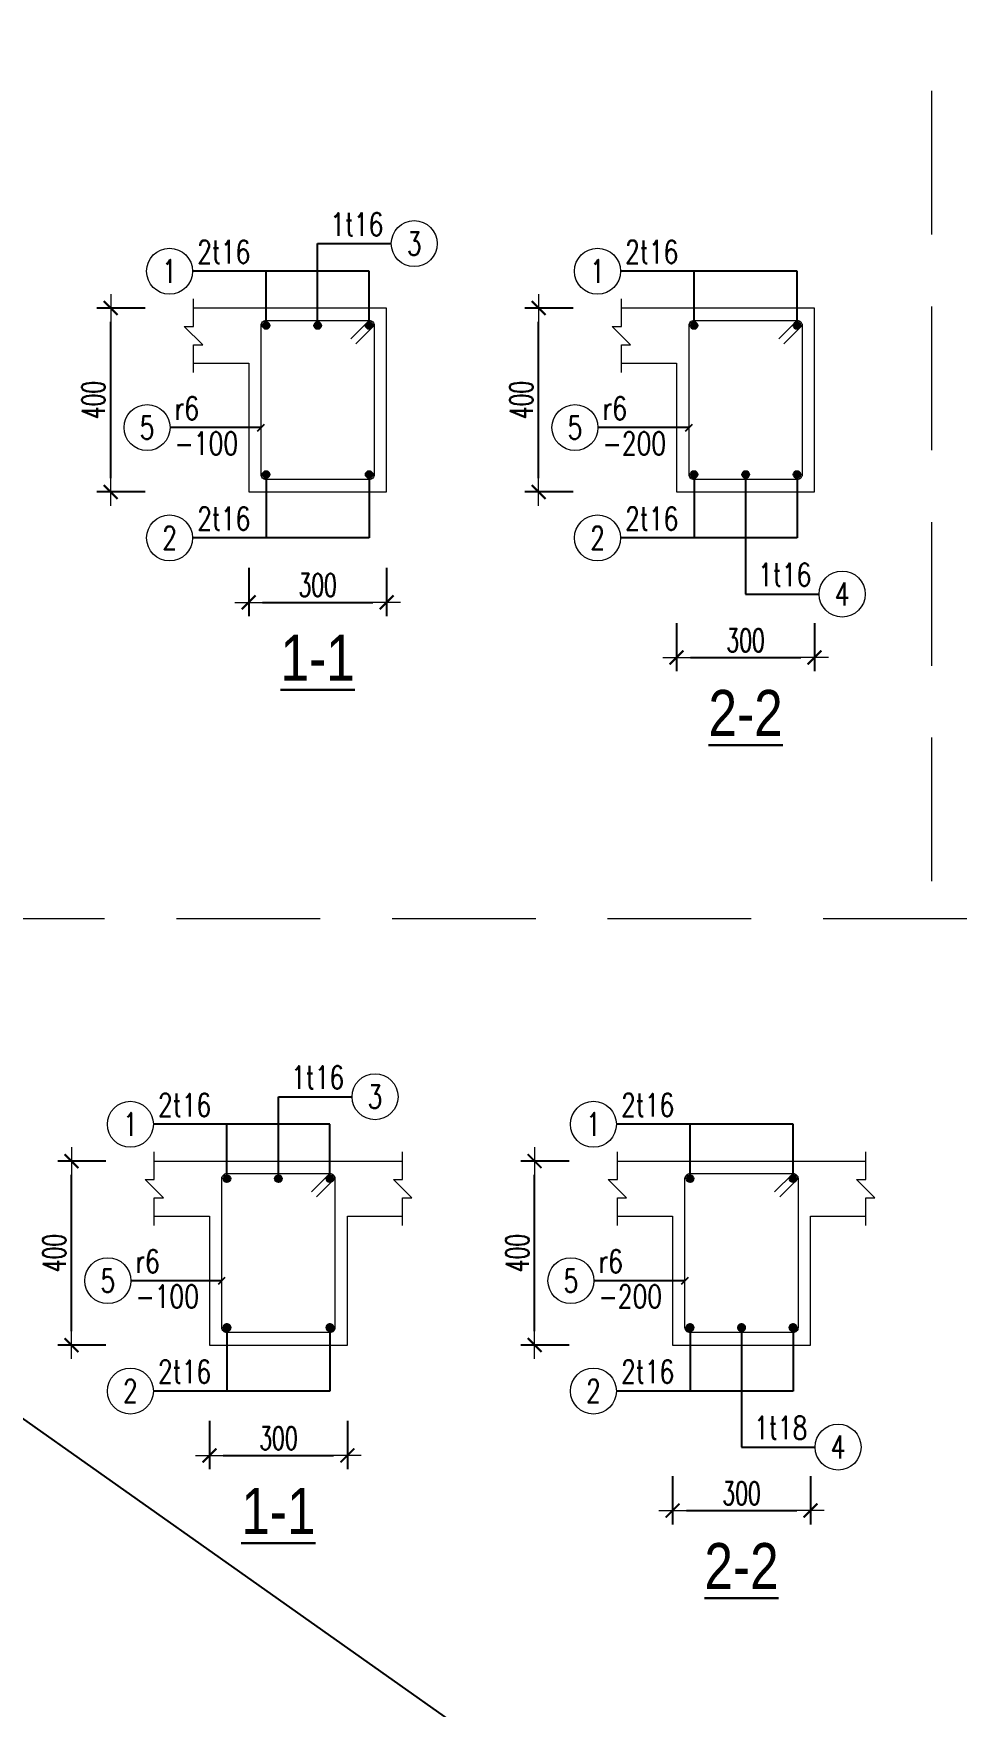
# Model space of a CAD drawing. Header units: millimetres. Extents: x -529861 to -223882, y -171969 to 61504.
# Drawn here: x -396691 to -392677, y -89539 to -82263 of the extents above; entities that cross this region are included whole.
import ezdxf
from ezdxf.enums import TextEntityAlignment as Align

# ---------------------------------------------------------------- set-up
doc = ezdxf.new("R2010")
doc.units = ezdxf.units.MM
doc.header["$LTSCALE"] = 5000
doc.linetypes.add('HIDDEN', pattern=[0.375, 0.25, -0.125])
doc.layers.get('Defpoints').update_dxf_attribs({"color": 143})
for name, color, linetype, lineweight in [('kata_dim', 8, 'Continuous', 15), ('kata_net khuat', 9, 'HIDDEN', 5), ('kata_net manh', 8, 'Continuous', 5), ('kata_net thay', 4, 'Continuous', 20), ('kata_text', 7, 'Continuous', 30), ('kata_thep chu', 1, 'Continuous', 35), ('kata_thep dai', 220, 'Continuous', 20)]:
    doc.layers.add(name, color=color, linetype=linetype, lineweight=lineweight)
doc.layers.add('KCS_Plotter', color=11, linetype='Continuous', plot=False)
doc.styles.add('kata_text', font='arial.ttf', dxfattribs={"width": 0.8})
doc.styles.add('vnsimpli', font='vnsimli.shx', dxfattribs={"width": 0.65})
doc.dimstyles.new('kata_dim_20', dxfattribs={"dimscale": 20, "dimtxt": 2.5, "dimasz": 1.5, "dimexe": 1.5, "dimexo": 2.5, "dimtad": 1, "dimdec": 0, "dimzin": 0, "dimdsep": 46, "dimtxsty": 'vnsimpli', "dimblk": 'kata_block_ArchTick', "dimcen": 0.09, "dimdle": 1.2, "dimclrd": 8, "dimclre": 8, "dimclrt": 3, "dimadec": 0, "dimazin": 0, "dimtfac": 1, "dimtdec": 0, "dimtix": 1, "dimtofl": 0, "dimtmove": 0, "dimatfit": 3, "dimfxl": 3.75, "dimfxlon": 1, "dimtolj": 1, "dimtzin": 0, "dimarcsym": 0})
doc.dimstyles.new('kata_dim_40', dxfattribs={"dimscale": 40, "dimtxt": 2.5, "dimasz": 1.5, "dimexe": 1.5, "dimexo": 2.5, "dimtad": 1, "dimdec": 0, "dimzin": 0, "dimdsep": 46, "dimtxsty": 'vnsimpli', "dimblk": 'kata_block_ArchTick', "dimcen": 0.09, "dimdle": 1.2, "dimclrd": 8, "dimclre": 8, "dimclrt": 3, "dimadec": 0, "dimazin": 0, "dimtfac": 1, "dimtdec": 0, "dimtix": 1, "dimtofl": 0, "dimtmove": 0, "dimatfit": 3, "dimfxl": 3.75, "dimfxlon": 1, "dimtolj": 1, "dimtzin": 0, "dimarcsym": 0})

# ---------------------------------------------------------------- blocks, each defined once
blk = doc.blocks.new('kata_block_ArchTick')
at = {"color": 8}
blk.add_line((1, 0), (-1, 0), dxfattribs=at)
at = {"color": 8, "const_width": 0.15}
blk.add_lwpolyline([(-0.5, -0.5), (0.5, 0.5)], dxfattribs=at)
blk = doc.blocks.new('*D453')
at = {"layer": 'Defpoints', "color": 0, "linetype": 'ByBlock', "ltscale": 1500, "transparency": 16777216}
for p in [(-395755.2, -84256.9), (-395155.2, -84256.9), (-395155.2, -84736.9)]:
    blk.add_point(p, dxfattribs=at)
at = {"layer": 'kata_dim', "color": 8, "linetype": 'ByBlock', "lineweight": -2, "ltscale": 1500, "transparency": 16777216}
for p, q in [((-395755.2, -84586.9), (-395755.2, -84796.9)), ((-395155.2, -84586.9), (-395155.2, -84796.9)), ((-395695.2, -84736.9), (-395215.2, -84736.9))]:
    blk.add_line(p, q, dxfattribs=at)
at = {"layer": 'kata_dim', "color": 8, "linetype": 'ByBlock', "lineweight": -2, "ltscale": 1500, "transparency": 16777216, "xscale": 60, "yscale": 60, "zscale": 60, "rotation": 180}
blk.add_blockref('kata_block_ArchTick', (-395755.2, -84736.9), dxfattribs=at)
at = {"layer": 'kata_dim', "color": 8, "linetype": 'ByBlock', "lineweight": -2, "ltscale": 1500, "transparency": 16777216, "xscale": 60, "yscale": 60, "zscale": 60}
blk.add_blockref('kata_block_ArchTick', (-395155.2, -84736.9), dxfattribs=at)
at = {"layer": 'kata_dim', "color": 3, "linetype": 'ByBlock', "ltscale": 1500, "transparency": 16777216, "insert": (-395455.2, -84661.9), "char_height": 100, "attachment_point": 5, "style": 'vnsimpli'}
blk.add_mtext('\\A1;300', dxfattribs=at)
blk = doc.blocks.new('kata_block_TD')
at = {"color": 6, "linetype": 'ByBlock', "lineweight": -2, "style": 'kata_text', "width": 0.8}
blk.add_attdef('SECTDET2', text='', height=5, dxfattribs=at).set_placement((0, 7.97), align=Align.CENTER)
at = {"color": 0, "linetype": 'ByBlock', "lineweight": -2, "style": 'kata_text', "width": 0.8}
blk.add_attdef('SECTDET1', text='', height=5, dxfattribs=at).set_placement((0, 1.47), align=Align.CENTER)
blk = doc.blocks.new('*D454')
at = {"layer": 'Defpoints', "color": 0, "linetype": 'ByBlock', "ltscale": 1500, "transparency": 16777216}
for p in [(-396355.2, -83456.9), (-395755.2, -83456.9), (-395755.2, -84256.9)]:
    blk.add_point(p, dxfattribs=at)
at = {"layer": 'kata_dim', "color": 8, "linetype": 'ByBlock', "lineweight": -2, "ltscale": 1500, "transparency": 16777216}
for p, q in [((-396205.2, -83456.9), (-396415.2, -83456.9)), ((-396355.2, -84196.9), (-396355.2, -83516.9)), ((-396205.2, -84256.9), (-396415.2, -84256.9))]:
    blk.add_line(p, q, dxfattribs=at)
at = {"layer": 'kata_dim', "color": 8, "linetype": 'ByBlock', "lineweight": -2, "ltscale": 1500, "transparency": 16777216, "xscale": 60, "yscale": 60, "zscale": 60}
for p, rotation in [((-396355.2, -83456.9), 90), ((-396355.2, -84256.9), 270)]:
    blk.add_blockref('kata_block_ArchTick', p, dxfattribs=dict(at, rotation=rotation))
at = {"layer": 'kata_dim', "color": 3, "linetype": 'ByBlock', "ltscale": 1500, "transparency": 16777216, "insert": (-396430.2, -83856.9), "char_height": 100, "attachment_point": 5, "rotation": 90, "style": 'vnsimpli'}
blk.add_mtext('\\A1;400', dxfattribs=at)
blk = doc.blocks.new('kata_block_THEP')
at = {"layer": 'kata_thep chu', "color": 0}
for p, q in [((-0.5, 0), (0.5, 0)), ((-0.35, 0.35), (0.35, -0.35)), ((0.35, 0.35), (-0.35, -0.35)), ((0, 0.5), (0, -0.5))]:
    blk.add_line(p, q, dxfattribs=at)
at = {"layer": 'kata_thep chu', "color": 0, "const_width": 0.0833}
blk.add_lwpolyline([(-0.5, 0, 1), (0.5, 0, 1), (-0.5, 0, 1)], format="xyb", dxfattribs=at)
blk = doc.blocks.new('*U68')
blk.add_circle((-2.5, 0), 2.5)
at = {"layer": 'kata_text', "color": 3, "style": 'vnsimpli', "width": 0.75}
blk.add_attdef('DK1', (0.5, 0.85), '', height=2.5, dxfattribs=at)
at = {"layer": 'kata_text', "color": 7, "style": 'vnsimpli', "width": 0.75}
blk.add_attdef('SH2', text='', height=2.5, dxfattribs=at).set_placement((-2.5, 0), align=Align.MIDDLE)
blk = doc.blocks.new('*U54')
blk.add_circle((2.5, 0), 2.5)
at = {"layer": 'kata_text', "color": 3, "style": 'vnsimpli', "width": 0.75}
blk.add_attdef('DK2', text='', height=2.5, dxfattribs=at).set_placement((-0.85, 0.85), align=Align.RIGHT)
at = {"layer": 'kata_text', "color": 7, "style": 'vnsimpli', "width": 0.75}
blk.add_attdef('SH3', text='', height=2.5, dxfattribs=at).set_placement((2.5, 0), align=Align.MIDDLE)
blk = doc.blocks.new('*U70')
blk.add_circle((-2.5, 0), 2.5)
at = {"layer": 'kata_text', "color": 3, "style": 'vnsimpli', "width": 0.75}
for tag, p in [('DK1', (0.5, 0.85)), ('KC1', (0.5, -2.97))]:
    blk.add_attdef(tag, p, '', height=2.5, dxfattribs=at)
at = {"layer": 'kata_text', "color": 7, "style": 'vnsimpli', "width": 0.75}
blk.add_attdef('SH2', text='', height=2.5, dxfattribs=at).set_placement((-2.5, 0), align=Align.MIDDLE)
blk = doc.blocks.new('*D455')
at = {"layer": 'Defpoints', "color": 0, "linetype": 'ByBlock', "ltscale": 1500, "transparency": 16777216}
for p in [(-393894.1, -84256.9), (-393294.1, -84256.9), (-393294.1, -84976.9)]:
    blk.add_point(p, dxfattribs=at)
at = {"layer": 'kata_dim', "color": 8, "linetype": 'ByBlock', "lineweight": -2, "ltscale": 1500, "transparency": 16777216}
for p, q in [((-393894.1, -84826.9), (-393894.1, -85036.9)), ((-393294.1, -84826.9), (-393294.1, -85036.9)), ((-393834.1, -84976.9), (-393354.1, -84976.9))]:
    blk.add_line(p, q, dxfattribs=at)
at = {"layer": 'kata_dim', "color": 8, "linetype": 'ByBlock', "lineweight": -2, "ltscale": 1500, "transparency": 16777216, "xscale": 60, "yscale": 60, "zscale": 60, "rotation": 180}
blk.add_blockref('kata_block_ArchTick', (-393894.1, -84976.9), dxfattribs=at)
at = {"layer": 'kata_dim', "color": 8, "linetype": 'ByBlock', "lineweight": -2, "ltscale": 1500, "transparency": 16777216, "xscale": 60, "yscale": 60, "zscale": 60}
blk.add_blockref('kata_block_ArchTick', (-393294.1, -84976.9), dxfattribs=at)
at = {"layer": 'kata_dim', "color": 3, "linetype": 'ByBlock', "ltscale": 1500, "transparency": 16777216, "insert": (-393594.1, -84901.9), "char_height": 100, "attachment_point": 5, "style": 'vnsimpli'}
blk.add_mtext('\\A1;300', dxfattribs=at)
blk = doc.blocks.new('*D456')
at = {"layer": 'Defpoints', "color": 0, "linetype": 'ByBlock', "ltscale": 1500, "transparency": 16777216}
for p in [(-394494.1, -83456.9), (-393894.1, -83456.9), (-393894.1, -84256.9)]:
    blk.add_point(p, dxfattribs=at)
at = {"layer": 'kata_dim', "color": 8, "linetype": 'ByBlock', "lineweight": -2, "ltscale": 1500, "transparency": 16777216}
for p, q in [((-394344.1, -83456.9), (-394554.1, -83456.9)), ((-394494.1, -84196.9), (-394494.1, -83516.9)), ((-394344.1, -84256.9), (-394554.1, -84256.9))]:
    blk.add_line(p, q, dxfattribs=at)
at = {"layer": 'kata_dim', "color": 8, "linetype": 'ByBlock', "lineweight": -2, "ltscale": 1500, "transparency": 16777216, "xscale": 60, "yscale": 60, "zscale": 60}
for p, rotation in [((-394494.1, -83456.9), 90), ((-394494.1, -84256.9), 270)]:
    blk.add_blockref('kata_block_ArchTick', p, dxfattribs=dict(at, rotation=rotation))
at = {"layer": 'kata_dim', "color": 3, "linetype": 'ByBlock', "ltscale": 1500, "transparency": 16777216, "insert": (-394569.1, -83856.9), "char_height": 100, "attachment_point": 5, "rotation": 90, "style": 'vnsimpli'}
blk.add_mtext('\\A1;400', dxfattribs=at)
blk = doc.blocks.new('*D470')
at = {"layer": 'Defpoints', "color": 0, "linetype": 'ByBlock', "ltscale": 1500, "transparency": 16777216}
for p in [(-395925.8, -87967.1), (-395325.8, -87967.1), (-395325.8, -88447.1)]:
    blk.add_point(p, dxfattribs=at)
at = {"layer": 'kata_dim', "color": 8, "linetype": 'ByBlock', "lineweight": -2, "ltscale": 1500, "transparency": 16777216}
for p, q in [((-395925.8, -88297.1), (-395925.8, -88507.1)), ((-395325.8, -88297.1), (-395325.8, -88507.1)), ((-395865.8, -88447.1), (-395385.8, -88447.1))]:
    blk.add_line(p, q, dxfattribs=at)
at = {"layer": 'kata_dim', "color": 8, "linetype": 'ByBlock', "lineweight": -2, "ltscale": 1500, "transparency": 16777216, "xscale": 60, "yscale": 60, "zscale": 60, "rotation": 180}
blk.add_blockref('kata_block_ArchTick', (-395925.8, -88447.1), dxfattribs=at)
at = {"layer": 'kata_dim', "color": 8, "linetype": 'ByBlock', "lineweight": -2, "ltscale": 1500, "transparency": 16777216, "xscale": 60, "yscale": 60, "zscale": 60}
blk.add_blockref('kata_block_ArchTick', (-395325.8, -88447.1), dxfattribs=at)
at = {"layer": 'kata_dim', "color": 3, "linetype": 'ByBlock', "ltscale": 1500, "transparency": 16777216, "insert": (-395625.8, -88372.1), "char_height": 100, "attachment_point": 5, "style": 'vnsimpli'}
blk.add_mtext('\\A1;300', dxfattribs=at)
blk = doc.blocks.new('*D471')
at = {"layer": 'Defpoints', "color": 0, "linetype": 'ByBlock', "ltscale": 1500, "transparency": 16777216}
for p in [(-396525.8, -87167.1), (-395925.8, -87167.1), (-395925.8, -87967.1)]:
    blk.add_point(p, dxfattribs=at)
at = {"layer": 'kata_dim', "color": 8, "linetype": 'ByBlock', "lineweight": -2, "ltscale": 1500, "transparency": 16777216}
for p, q in [((-396375.8, -87167.1), (-396585.8, -87167.1)), ((-396525.8, -87907.1), (-396525.8, -87227.1)), ((-396375.8, -87967.1), (-396585.8, -87967.1))]:
    blk.add_line(p, q, dxfattribs=at)
at = {"layer": 'kata_dim', "color": 8, "linetype": 'ByBlock', "lineweight": -2, "ltscale": 1500, "transparency": 16777216, "xscale": 60, "yscale": 60, "zscale": 60}
for p, rotation in [((-396525.8, -87167.1), 90), ((-396525.8, -87967.1), 270)]:
    blk.add_blockref('kata_block_ArchTick', p, dxfattribs=dict(at, rotation=rotation))
at = {"layer": 'kata_dim', "color": 3, "linetype": 'ByBlock', "ltscale": 1500, "transparency": 16777216, "insert": (-396600.8, -87567.1), "char_height": 100, "attachment_point": 5, "rotation": 90, "style": 'vnsimpli'}
blk.add_mtext('\\A1;400', dxfattribs=at)
blk = doc.blocks.new('*D472')
at = {"layer": 'Defpoints', "color": 0, "linetype": 'ByBlock', "ltscale": 1500, "transparency": 16777216}
for p in [(-393911.7, -87967.1), (-393311.7, -87967.1), (-393311.7, -88687.1)]:
    blk.add_point(p, dxfattribs=at)
at = {"layer": 'kata_dim', "color": 8, "linetype": 'ByBlock', "lineweight": -2, "ltscale": 1500, "transparency": 16777216}
for p, q in [((-393911.7, -88537.1), (-393911.7, -88747.1)), ((-393311.7, -88537.1), (-393311.7, -88747.1)), ((-393851.7, -88687.1), (-393371.7, -88687.1))]:
    blk.add_line(p, q, dxfattribs=at)
at = {"layer": 'kata_dim', "color": 8, "linetype": 'ByBlock', "lineweight": -2, "ltscale": 1500, "transparency": 16777216, "xscale": 60, "yscale": 60, "zscale": 60, "rotation": 180}
blk.add_blockref('kata_block_ArchTick', (-393911.7, -88687.1), dxfattribs=at)
at = {"layer": 'kata_dim', "color": 8, "linetype": 'ByBlock', "lineweight": -2, "ltscale": 1500, "transparency": 16777216, "xscale": 60, "yscale": 60, "zscale": 60}
blk.add_blockref('kata_block_ArchTick', (-393311.7, -88687.1), dxfattribs=at)
at = {"layer": 'kata_dim', "color": 3, "linetype": 'ByBlock', "ltscale": 1500, "transparency": 16777216, "insert": (-393611.7, -88612.1), "char_height": 100, "attachment_point": 5, "style": 'vnsimpli'}
blk.add_mtext('\\A1;300', dxfattribs=at)
blk = doc.blocks.new('*D473')
at = {"layer": 'Defpoints', "color": 0, "linetype": 'ByBlock', "ltscale": 1500, "transparency": 16777216}
for p in [(-394511.7, -87167.1), (-393911.7, -87167.1), (-393911.7, -87967.1)]:
    blk.add_point(p, dxfattribs=at)
at = {"layer": 'kata_dim', "color": 8, "linetype": 'ByBlock', "lineweight": -2, "ltscale": 1500, "transparency": 16777216}
for p, q in [((-394361.7, -87167.1), (-394571.7, -87167.1)), ((-394511.7, -87907.1), (-394511.7, -87227.1)), ((-394361.7, -87967.1), (-394571.7, -87967.1))]:
    blk.add_line(p, q, dxfattribs=at)
at = {"layer": 'kata_dim', "color": 8, "linetype": 'ByBlock', "lineweight": -2, "ltscale": 1500, "transparency": 16777216, "xscale": 60, "yscale": 60, "zscale": 60}
for p, rotation in [((-394511.7, -87167.1), 90), ((-394511.7, -87967.1), 270)]:
    blk.add_blockref('kata_block_ArchTick', p, dxfattribs=dict(at, rotation=rotation))
at = {"layer": 'kata_dim', "color": 3, "linetype": 'ByBlock', "ltscale": 1500, "transparency": 16777216, "insert": (-394586.7, -87567.1), "char_height": 100, "attachment_point": 5, "rotation": 90, "style": 'vnsimpli'}
blk.add_mtext('\\A1;400', dxfattribs=at)

msp = doc.modelspace()

# ---------------------------------------------------------------- linework, layer by layer
at = {"layer": 'kata_dim', "linetype": 'ByBlock', "ltscale": 1500}
for points in [[(-395995.21, -83736.9), (-395995.21, -83616.9), (-395955.21, -83616.9), (-396035.21, -83536.9), (-395995.21, -83536.9), (-395995.21, -83416.9)], [(-394134.07, -83736.9), (-394134.07, -83616.9), (-394094.07, -83616.9), (-394174.07, -83536.9), (-394134.07, -83536.9), (-394134.07, -83416.9)], [(-396165.79, -87447.1), (-396165.79, -87327.1), (-396125.79, -87327.1), (-396205.79, -87247.1), (-396165.79, -87247.1), (-396165.79, -87127.1)], [(-395085.79, -87447.1), (-395085.79, -87327.1), (-395045.79, -87327.1), (-395125.79, -87247.1), (-395085.79, -87247.1), (-395085.79, -87127.1)], [(-394151.72, -87447.1), (-394151.72, -87327.1), (-394111.72, -87327.1), (-394191.72, -87247.1), (-394151.72, -87247.1), (-394151.72, -87127.1)], [(-393071.72, -87447.1), (-393071.72, -87327.1), (-393031.72, -87327.1), (-393111.72, -87247.1), (-393071.72, -87247.1), (-393071.72, -87127.1)]]:
    msp.add_lwpolyline(points, dxfattribs=at)
at = {"layer": 'kata_net khuat', "ltscale": 0.5}
for p, q in [((-392785.37, -82512.77), (-392785.37, -86111.61)), ((-404506.87, -86111.61), (-387244.37, -86111.61))]:
    msp.add_line(p, q, dxfattribs=at)
at = {"layer": 'kata_net thay', "linetype": 'ByBlock', "ltscale": 1500}
for points in [[(-395995.21, -83696.9), (-395755.21, -83696.9), (-395755.21, -84256.9), (-395155.21, -84256.9), (-395155.21, -83456.9), (-395755.21, -83456.9), (-395755.21, -83456.9), (-395995.21, -83456.9)], [(-394134.07, -83696.9), (-393894.07, -83696.9), (-393894.07, -84256.9), (-393294.07, -84256.9), (-393294.07, -83456.9), (-393894.07, -83456.9), (-393894.07, -83456.9), (-394134.07, -83456.9)], [(-396165.79, -87167.1), (-395925.79, -87167.1), (-395925.79, -87167.1), (-395325.79, -87167.1), (-395325.79, -87167.1), (-395085.79, -87167.1)], [(-394151.72, -87167.1), (-393911.72, -87167.1), (-393911.72, -87167.1), (-393311.72, -87167.1), (-393311.72, -87167.1), (-393071.72, -87167.1)], [(-396165.79, -87407.1), (-395925.79, -87407.1), (-395925.79, -87967.1), (-395325.79, -87967.1), (-395325.79, -87407.1), (-395085.79, -87407.1)], [(-394151.72, -87407.1), (-393911.72, -87407.1), (-393911.72, -87967.1), (-393311.72, -87967.1), (-393311.72, -87407.1), (-393071.72, -87407.1)]]:
    msp.add_lwpolyline(points, dxfattribs=at)
at = {"layer": 'kata_thep dai', "linetype": 'ByBlock', "ltscale": 1500}
for points in [[(-395311.21, -83590.9), (-395231.21, -83510.9, -0.4142136), (-395209.21, -83532.9), (-395209.21, -84180.9, -0.4142136), (-395231.21, -84202.9), (-395679.21, -84202.9, -0.4142136), (-395701.21, -84180.9), (-395701.21, -83532.9, -0.4142136), (-395679.21, -83510.9), (-395231.21, -83510.9, -0.4142136), (-395209.21, -83532.9), (-395289.21, -83612.9)], [(-393450.07, -83590.9), (-393370.07, -83510.9, -0.4142136), (-393348.07, -83532.9), (-393348.07, -84180.9, -0.4142136), (-393370.07, -84202.9), (-393818.07, -84202.9, -0.4142136), (-393840.07, -84180.9), (-393840.07, -83532.9, -0.4142136), (-393818.07, -83510.9), (-393370.07, -83510.9, -0.4142136), (-393348.07, -83532.9), (-393428.07, -83612.9)], [(-395481.79, -87301.1), (-395401.79, -87221.1, -0.4142136), (-395379.79, -87243.1), (-395379.79, -87891.1, -0.4142136), (-395401.79, -87913.1), (-395849.79, -87913.1, -0.4142136), (-395871.79, -87891.1), (-395871.79, -87243.1, -0.4142136), (-395849.79, -87221.1), (-395401.79, -87221.1, -0.4142136), (-395379.79, -87243.1), (-395459.79, -87323.1)], [(-393467.72, -87301.1), (-393387.72, -87221.1, -0.4142136), (-393365.72, -87243.1), (-393365.72, -87891.1, -0.4142136), (-393387.72, -87913.1), (-393835.72, -87913.1, -0.4142136), (-393857.72, -87891.1), (-393857.72, -87243.1, -0.4142136), (-393835.72, -87221.1), (-393387.72, -87221.1, -0.4142136), (-393365.72, -87243.1), (-393445.72, -87323.1)]]:
    msp.add_lwpolyline(points, format="xyb", dxfattribs=at)
at = {"layer": 'KCS_Plotter', "linetype": 'ByBlock', "ltscale": 1500}
msp.add_line((-405256.87, -82262.77), (-384256.87, -97112.77), dxfattribs=at)

# ---------------------------------------------------------------- block references
at = {"layer": 'kata_net manh', "linetype": 'ByBlock', "ltscale": 1500, "xscale": 40, "yscale": 40, "zscale": 40}
for name, p, values in [('*U54', (-395135.21, -83176.9), {'SH3': '3', 'DK2': '1t16'}), ('*U68', (-395999.21, -83296.9), {'SH2': '1', 'DK1': '2t16'}), ('*U68', (-394138.07, -83296.9), {'SH2': '1', 'DK1': '2t16'}), ('*U70', (-396097.21, -83976.9), {'SH2': '5', 'DK1': 'r6', 'KC1': '-100'}), ('*U70', (-394236.07, -83976.9), {'SH2': '5', 'DK1': 'r6', 'KC1': '-200'}), ('*U68', (-395999.21, -84456.9), {'SH2': '2', 'DK1': '2t16'}), ('*U68', (-394138.07, -84456.9), {'SH2': '2', 'DK1': '2t16'}), ('*U54', (-393274.07, -84700.9), {'SH3': '4', 'DK2': '1t16'}), ('*U54', (-395305.79, -86887.1), {'SH3': '3', 'DK2': '1t16'}), ('*U68', (-396169.79, -87007.1), {'SH2': '1', 'DK1': '2t16'}), ('*U68', (-394155.72, -87007.1), {'SH2': '1', 'DK1': '2t16'}), ('*U70', (-396267.79, -87687.1), {'SH2': '5', 'DK1': 'r6', 'KC1': '-100'}), ('*U70', (-394253.72, -87687.1), {'SH2': '5', 'DK1': 'r6', 'KC1': '-200'}), ('*U68', (-396169.79, -88167.1), {'SH2': '2', 'DK1': '2t16'}), ('*U68', (-394155.72, -88167.1), {'SH2': '2', 'DK1': '2t16'}), ('*U54', (-393291.72, -88411.1), {'SH3': '4', 'DK2': '1t18'})]:
    msp.add_blockref(name, p, dxfattribs=at).add_auto_attribs(values)
at = {"layer": 'kata_text', "linetype": 'ByBlock', "ltscale": 1500}
ref = msp.add_blockref('kata_block_TD', (-395455.21, -85136.9), dxfattribs=dict(at, xscale=40, yscale=40, zscale=40))
ref.add_attrib('SECTDET1', '%%u1-1', dxfattribs={"layer": '0', "color": 0, "linetype": 'ByBlock', "lineweight": -2, "height": 200, "style": 'kata_text', "width": 0.8}).set_placement((-395455.21, -85078.08), align=Align.CENTER)
ref = msp.add_blockref('kata_block_TD', (-393594.07, -85376.9), dxfattribs=dict(at, xscale=40, yscale=40, zscale=40))
ref.add_attrib('SECTDET1', '%%u2-2', dxfattribs={"layer": '0', "color": 0, "linetype": 'ByBlock', "lineweight": -2, "height": 200, "style": 'kata_text', "width": 0.8}).set_placement((-393594.07, -85318.08), align=Align.CENTER)
ref = msp.add_blockref('kata_block_TD', (-395625.79, -88847.1), dxfattribs=dict(at, xscale=40, yscale=40, zscale=40))
ref.add_attrib('SECTDET1', '%%u1-1', dxfattribs={"layer": '0', "color": 0, "linetype": 'ByBlock', "lineweight": -2, "height": 200, "style": 'kata_text', "width": 0.8}).set_placement((-395625.79, -88788.27), align=Align.CENTER)
ref = msp.add_blockref('kata_block_TD', (-393611.72, -89087.1), dxfattribs=dict(at, xscale=40, yscale=40, zscale=40))
ref.add_attrib('SECTDET1', '%%u2-2', dxfattribs={"layer": '0', "color": 0, "linetype": 'ByBlock', "lineweight": -2, "height": 200, "style": 'kata_text', "width": 0.8}).set_placement((-393611.72, -89028.27), align=Align.CENTER)
at = {"layer": 'kata_thep chu', "linetype": 'ByBlock', "ltscale": 1500}
for p, xscale, yscale, zscale in [((-395679.21, -83532.9), 32, 32, 32), ((-395455.21, -83532.9), 32, 32, 32), ((-395231.21, -83532.9), 32, 32, 32), ((-393818.07, -83532.9), 32, 32, 32), ((-393370.07, -83532.9), 32, 32, 32), ((-395679.21, -84180.9), 32, 32, 32), ((-395231.21, -84180.9), 32, 32, 32), ((-393818.07, -84180.9), 32, 32, 32), ((-393594.07, -84180.9), 32, 32, 32), ((-393370.07, -84180.9), 32, 32, 32), ((-395849.79, -87243.1), 32, 32, 32), ((-395625.79, -87243.1), 32, 32, 32), ((-395401.79, -87243.1), 32, 32, 32), ((-393835.72, -87243.1), 32, 32, 32), ((-393387.72, -87243.1), 32, 32, 32), ((-395849.79, -87891.1), 36, 36, 36), ((-395401.79, -87891.1), 36, 36, 36), ((-393835.72, -87891.1), 36, 36, 36), ((-393611.72, -87891.1), 36, 36, 36), ((-393387.72, -87891.1), 36, 36, 36)]:
    msp.add_blockref('kata_block_THEP', p, dxfattribs=dict(at, xscale=xscale, yscale=yscale, zscale=zscale))

# ---------------------------------------------------------------- dimensions: what is measured, and where the dimension line sits
at = {"layer": 'kata_dim', "linetype": 'ByBlock', "ltscale": 1500}
for base, p1, p2, picture, middle in [((-396355.21, -83456.9), (-395755.21, -84256.9), (-395755.21, -83456.9), '*D454', (-396430.21, -83856.9)), ((-394494.07, -83456.9), (-393894.07, -84256.9), (-393894.07, -83456.9), '*D456', (-394569.07, -83856.9)), ((-396525.79, -87167.1), (-395925.79, -87967.1), (-395925.79, -87167.1), '*D471', (-396600.79, -87567.1)), ((-394511.72, -87167.1), (-393911.72, -87967.1), (-393911.72, -87167.1), '*D473', (-394586.72, -87567.1))]:
    dim = msp.add_linear_dim(base=base, p1=p1, p2=p2, angle=270, dimstyle='kata_dim_40', override={"dimlfac": 0.5}, dxfattribs=at)
    dim.commit()
    dim.dimension.update_dxf_attribs({"geometry": picture, "text_midpoint": middle})
for base, p1, p2, picture, middle in [((-395155.21, -84736.9), (-395755.21, -84256.9), (-395155.21, -84256.9), '*D453', (-395455.21, -84661.9)), ((-393294.07, -84976.9), (-393894.07, -84256.9), (-393294.07, -84256.9), '*D455', (-393594.07, -84901.9)), ((-395325.79, -88447.1), (-395925.79, -87967.1), (-395325.79, -87967.1), '*D470', (-395625.79, -88372.1)), ((-393311.72, -88687.1), (-393911.72, -87967.1), (-393311.72, -87967.1), '*D472', (-393611.72, -88612.1))]:
    dim = msp.add_linear_dim(base=base, p1=p1, p2=p2, dimstyle='kata_dim_40', override={"dimlfac": 0.5}, dxfattribs=at)
    dim.commit()
    dim.dimension.update_dxf_attribs({"geometry": picture, "text_midpoint": middle})

# ---------------------------------------------------------------- leaders
at = {"layer": 'kata_net manh', "linetype": 'ByBlock', "ltscale": 1500}
for points, override in [([(-395455.21, -83532.9), (-395455.21, -83176.9), (-395135.21, -83176.9)], {"dimldrblk": 'DotBlank'}), ([(-395679.21, -83532.9), (-395679.21, -83296.9), (-395999.21, -83296.9)], {"dimldrblk": 'DotBlank'}), ([(-395231.21, -83532.9), (-395231.21, -83296.9), (-395999.21, -83296.9)], {"dimldrblk": 'DotBlank'}), ([(-393818.07, -83532.9), (-393818.07, -83296.9), (-394138.07, -83296.9)], {"dimldrblk": 'DotBlank'}), ([(-393370.07, -83532.9), (-393370.07, -83296.9), (-394138.07, -83296.9)], {"dimldrblk": 'DotBlank'}), ([(-395701.21, -83976.9), (-396097.21, -83976.9)], {"dimldrblk": 'Oblique'}), ([(-393840.07, -83976.9), (-394236.07, -83976.9)], {"dimldrblk": 'Oblique'}), ([(-395679.21, -84180.9), (-395679.21, -84456.9), (-395999.21, -84456.9)], {"dimldrblk": 'DotBlank'}), ([(-395231.21, -84180.9), (-395231.21, -84456.9), (-395999.21, -84456.9)], {"dimldrblk": 'DotBlank'}), ([(-393818.07, -84180.9), (-393818.07, -84456.9), (-394138.07, -84456.9)], {"dimldrblk": 'DotBlank'}), ([(-393370.07, -84180.9), (-393370.07, -84456.9), (-394138.07, -84456.9)], {"dimldrblk": 'DotBlank'}), ([(-393594.07, -84180.9), (-393594.07, -84700.9), (-393274.07, -84700.9)], {"dimldrblk": 'DotBlank'}), ([(-395625.79, -87243.1), (-395625.79, -86887.1), (-395305.79, -86887.1)], {"dimldrblk": 'DotBlank'}), ([(-395849.79, -87243.1), (-395849.79, -87007.1), (-396169.79, -87007.1)], {"dimldrblk": 'DotBlank'}), ([(-395401.79, -87243.1), (-395401.79, -87007.1), (-396169.79, -87007.1)], {"dimldrblk": 'DotBlank'}), ([(-393835.72, -87243.1), (-393835.72, -87007.1), (-394155.72, -87007.1)], {"dimldrblk": 'DotBlank'}), ([(-393387.72, -87243.1), (-393387.72, -87007.1), (-394155.72, -87007.1)], {"dimldrblk": 'DotBlank'}), ([(-395871.79, -87687.1), (-396267.79, -87687.1)], {"dimldrblk": 'Oblique'}), ([(-393857.72, -87687.1), (-394253.72, -87687.1)], {"dimldrblk": 'Oblique'}), ([(-395849.79, -87891.1), (-395849.79, -88167.1), (-396169.79, -88167.1)], {"dimldrblk": 'DotBlank'}), ([(-395401.79, -87891.1), (-395401.79, -88167.1), (-396169.79, -88167.1)], {"dimldrblk": 'DotBlank'}), ([(-393835.72, -87891.1), (-393835.72, -88167.1), (-394155.72, -88167.1)], {"dimldrblk": 'DotBlank'}), ([(-393387.72, -87891.1), (-393387.72, -88167.1), (-394155.72, -88167.1)], {"dimldrblk": 'DotBlank'}), ([(-393611.72, -87891.1), (-393611.72, -88411.1), (-393291.72, -88411.1)], {"dimldrblk": 'DotBlank'})]:
    msp.add_leader(points, dimstyle='kata_dim_20', override=override, dxfattribs=at)

doc.saveas('drawing.dxf')
